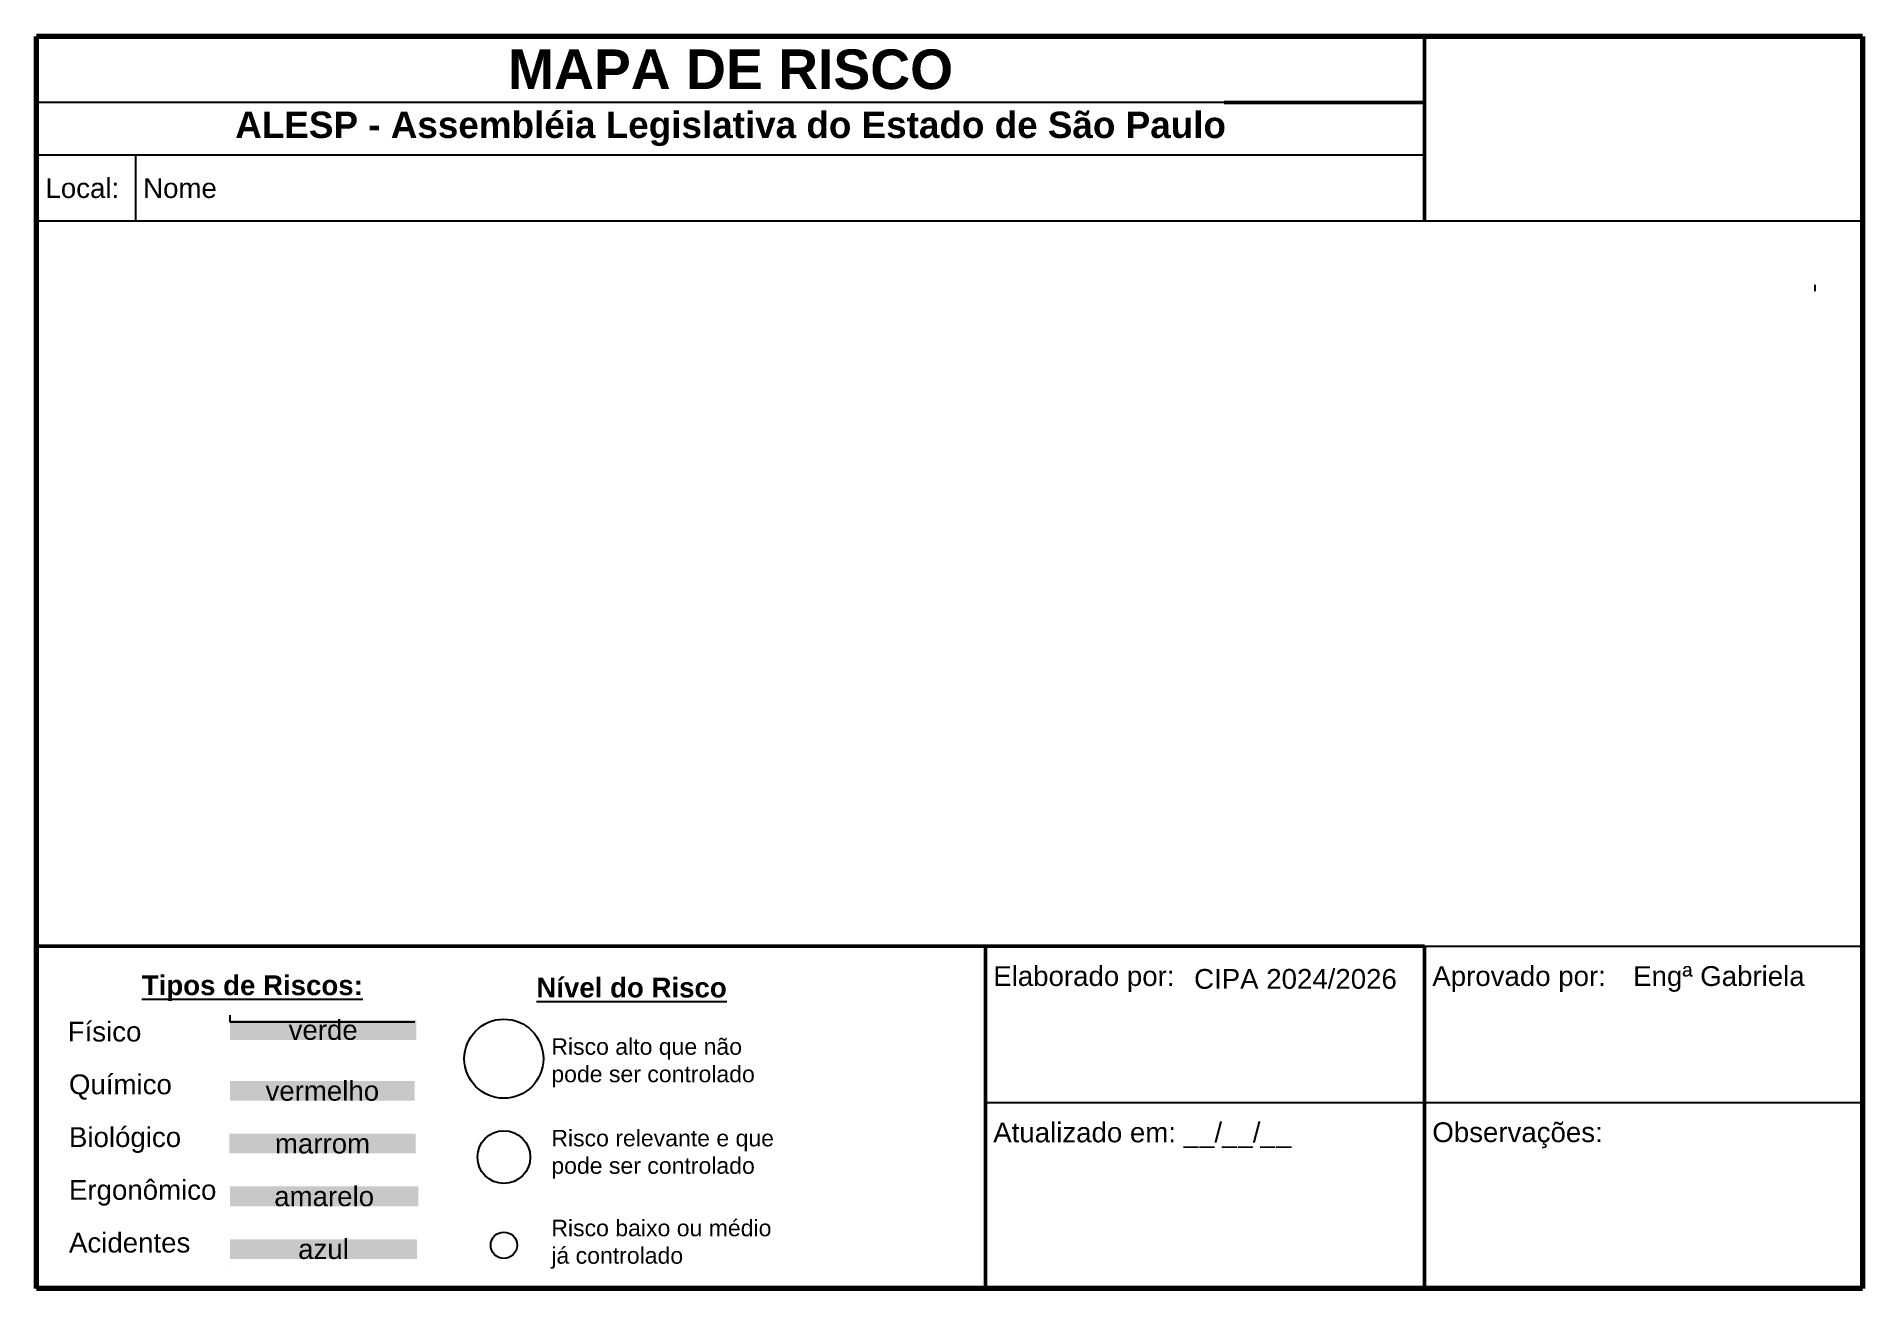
# Paper-space layout 'Layout2' of a CAD drawing. Header units: millimetres. Extents: x 10 to 287, y 10 to 200.
import ezdxf

# ---------------------------------------------------------------- set-up
doc = ezdxf.new("R2010")
doc.units = ezdxf.units.MM
doc.layers.add('Bordas', color=178, linetype='Continuous', lineweight=70)
doc.layers.add('Impressão', color=7, linetype='Continuous', lineweight=50)
doc.styles.get("Standard").update_dxf_attribs({"font": 'arial.ttf'})

psp = doc.layouts.new('Layout2')

# ---------------------------------------------------------------- linework, layer by layer
for p, q in [((190.16, 189.89), (10, 189.89)), ((190.16, 181.89), (10, 181.89)), ((25.01, 181.89), (25.01, 171.89)), ((220.56, 181.89), (190.16, 181.89)), ((190.16, 171.89), (10, 171.89)), ((286.97, 171.89), (190.16, 171.89)), ((279.74, 162.26), (279.74, 161.26)), ((220.56, 61.95), (286.97, 61.95)), ((39.34, 51.5), (39.34, 50.5)), ((39.34, 50.5), (67.41, 50.5)), ((153.96, 38.26), (220.38, 38.26)), ((220.56, 38.26), (286.97, 38.26)), ((39.34, 13.5), (39.34, 13.48))]:
    psp.add_line(p, q)
for centre, radius in [((80.89, 44.89), 6), ((80.89, 29.97), 4), ((80.89, 16.6), 2)]:
    psp.add_circle(centre, radius)
at = {"layer": 'Bordas'}
for p, q in [((10, 10.05), (10, 199.89)), ((190.16, 199.89), (10, 199.89)), ((286.97, 199.89), (190.16, 199.89)), ((286.97, 199.89), (286.97, 10.05)), ((132.26, 189.89), (132.26, 189.85)), ((286.97, 10.05), (10, 10.05))]:
    psp.add_line(p, q, dxfattribs=at)
at = {"layer": 'Impressão'}
for p, q in [((220.56, 189.89), (220.56, 199.89)), ((190.16, 189.89), (220.56, 189.89)), ((220.56, 181.89), (220.56, 189.89)), ((220.56, 171.89), (220.56, 181.89)), ((220.56, 61.95), (10, 61.95)), ((153.96, 61.95), (153.96, 10.05)), ((220.56, 61.95), (220.56, 10.05))]:
    psp.add_line(p, q, dxfattribs=at)

# ---------------------------------------------------------------- texts
for s, width, heights, insert, char_height, attachment_point in [('\\pxqc;{\\fArial|b1|i0|c0|p34;\\C240;\\c2367469;MAPA DE RISCO}', 180.1568, [0], (115.28, 194.89), 6, 5), ('{\\fArial|b1|i0|c0|p34;ALESP - Assembléia Legislativa do Estado de São Paulo}', 179.8762, [7.83], (115.28, 185.89), 4, 5), ('\\pxqc;Local:', 13.8942, [0], (16.95, 176.89), 3, 5), (' Elaborado por:', 87.1708, [7.77], (153.96, 56.97), 3, 4), ('CIPA 2024/2026', 87.1708, [7.77], (185.59, 56.97), 3, 4), (' Aprovado por:', 87.1708, [7.77], (220.56, 56.97), 3, 4), ('Engª Gabriela', 87.1708, [7.77], (252.19, 56.97), 3, 4), ('\\pxqc;{\\fArial|b1|i0|c0|p34;\\LTipos de Riscos:}', 58.1291, [0], (13.67, 57.53), 3, 1), ('{\\fArial|b1|i0|c0|p34;\\LNível do Risco}', 57.8768, [0], (100.26, 55.66), 3, 5), (' {\\H1.2x;Físico        }', 57.9758, [0], (13.76, 50.5), 2.5, 1), ('Risco alto que não pode ser controlado', 34.913, [0], (88.09, 47.99), 2.5, 1), (' Químico', 57.9758, [0], (13.76, 42.5), 3, 1), (' Biológico', 57.9758, [0], (13.76, 34.5), 3, 1), ('Risco relevante e que pode ser controlado', 37.7002, [10.27], (88.09, 34.1), 2.5, 1), (' Atualizado em: __/__/__', 87.1708, [7.77], (153.96, 33.28), 3, 4), (' Observações:', 87.1708, [7.77], (220.56, 33.28), 3, 4), (' Ergonômico^I', 57.9758, [0], (13.76, 26.5), 3, 1), ('Risco baixo ou médio já controlado', 34.9863, [0], (88.09, 20.47), 2.5, 1), (' Acidentes', 57.9758, [0], (13.76, 18.5), 3, 1)]:
    psp.add_mtext_dynamic_manual_height_columns(s, width=width, gutter_width=12.5, heights=heights, dxfattribs=dict(insert=insert, char_height=char_height, attachment_point=attachment_point))
at = {"char_height": 3, "attachment_point": 5, "bg_fill": 1, "box_fill_scale": 1, "bg_fill_transparency": 0}
for s, width, heights, insert, bg_fill_color in [('{\\C255;\\c16777215;verde}', 28.2678, [4.8], (53.48, 49.23), 114), ('{\\C255;\\c16777215;vermelho}', 28.0093, [3.8], (53.35, 40), 1), ('{\\C255;\\c16777215;marrom}', 28.2699, [4.44], (53.38, 32), 34), ('amarelo', 28.5697, [3.89], (53.63, 24), 2), ('{\\C255;\\c16777215;azul}', 28.3703, [3.85], (53.53, 16), 5)]:
    psp.add_mtext_dynamic_manual_height_columns(s, width=width, gutter_width=12.5, heights=heights, dxfattribs=dict(at, insert=insert, bg_fill_color=bg_fill_color))
at = {"layer": 'Impressão', "insert": (25.01, 176.89), "char_height": 3, "attachment_point": 4}
psp.add_mtext_dynamic_manual_height_columns(' Nome', width=165.1443, gutter_width=12.5, heights=[0], dxfattribs=at)

doc.saveas('drawing.dxf')
